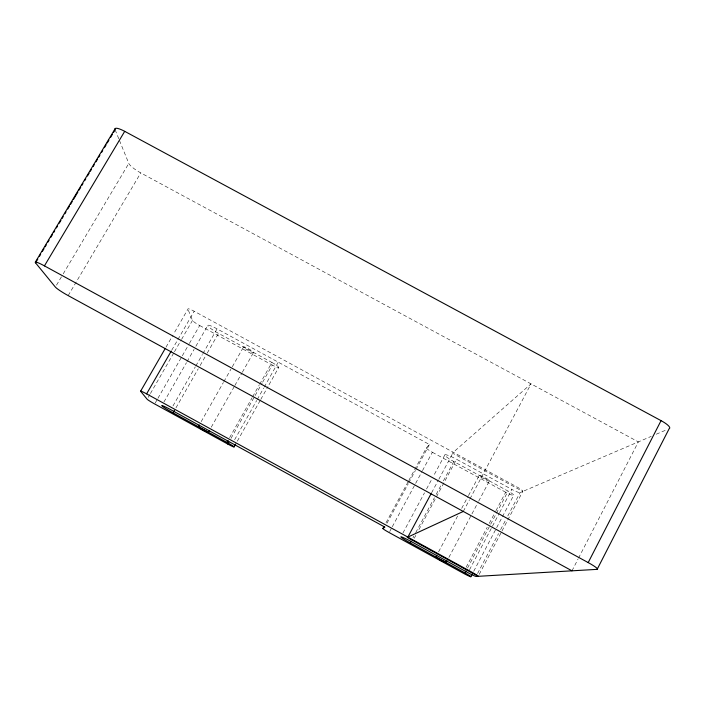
<?xml version="1.0" encoding="UTF-8"?>
<svg xmlns="http://www.w3.org/2000/svg" width="705" height="705" viewBox="0 0 705 705"><rect width="100%" height="100%" fill="white"/><g stroke="black" fill="none" stroke-linecap="round" stroke-linejoin="round"><path stroke-width="0.53" stroke-dasharray="3.52 2.64" d="M571.984 570.821L578.021 559.1M578.523 558.122L638.36 441.894L140.762 172.91A12.364 2.591 31.7 0 1 128.795 163.428L119.268 139.96M473.716 571.279L502.004 517.496M502.436 516.677L513.654 495.359A7.746 1.057 27.8 0 0 508.102 491.112L453.782 461.519A11.703 1.639 28.1 0 1 444.899 454.813L433.681 475.699M477.558 573.517L498.567 533.544M500.621 529.649L505.741 519.902M507.794 515.998L520.087 492.601L651.279 436.351M479.206 574.39L501.493 531.958M501.995 530.988L522.766 491.447A8.081 1.154 27.7 0 0 517.038 486.996L194.175 311.231A7.975 1.128 30 0 0 187.918 309.142L173.492 334.17M466.137 567.243L487.199 527.296M489.252 523.401L495.412 511.715M495.932 510.737L505.688 492.231A7.746 1.057 27.8 0 0 513.663 495.359M467.556 568.054L490.142 525.199M490.654 524.229L508.102 491.112M469.504 569.772L499.087 513.601M499.598 512.632L511.839 489.393A7.984 1.128 27.7 0 0 520.087 492.601M448.873 557.443L477.77 502.894M478.669 501.202L489.411 480.925A5.825 0.811 27.9 0 0 482.493 476.36A5.825 0.811 27.9 0 0 481.048 477.17A5.825 0.811 27.9 0 0 489.411 480.925M438.607 551.812L457.651 515.972M461.704 508.331L468.005 496.479M468.464 495.633L479.224 475.382M463.291 511.442L469.451 499.845M469.962 498.884L531.032 383.873L452.363 453.112L522.766 491.447M412.971 537.765L413.888 536.056M415.721 532.645L434.377 497.783M436.183 494.399L441.612 484.256M443.419 480.88L453.782 461.519M414.276 538.25L415.827 535.359M418.92 529.578L435.919 497.8M436.439 496.831L456.532 459.272L511.839 489.393M402.934 533.006L424.516 492.786M426.551 488.988L431.645 479.497M431.61 492.769L438.316 480.237M438.836 479.277L453.289 452.293M386.014 522.758L408.38 481.277M408.803 480.493L426.419 447.834L429.424 444.511L217.043 328.847A11.615 1.613 29.8 0 0 207.684 325.613L194.642 348.411M386.966 523.277L408.195 483.894M408.715 482.934L415.448 470.447M415.959 469.486L429.424 444.511M389.68 531.596L391.76 527.728M392.288 526.758L421.96 471.627M422.48 470.658L432.368 452.284A7.667 1.066 28.3 0 1 426.419 447.834M229.627 437.629L252.126 397.673M252.654 396.721L259.087 385.3M259.625 384.348L271.936 362.467L218.506 333.359A11.615 1.613 29.8 0 1 207.684 325.613M231.02 438.36L254.593 396.474M255.131 395.523L262.093 383.15M262.63 382.198L272.271 365.058A7.614 1.057 29.4 0 0 278.757 367.393L268.2 386.199M234.642 439.726L256.708 400.475M257.255 399.515L263.705 388.023M264.252 387.071L278.246 362.176M237.303 441.189L260.462 399.973M260.779 399.409L267.997 386.56M201.163 421.661L223.379 382.507M223.846 381.678L230.896 369.253M232.306 366.776L243.525 346.992M211.262 427.195L233.91 387.168M234.844 385.512L241.877 373.086M242.344 372.258L253.553 352.456M172.981 405.921L195.285 366.908M195.823 365.957L202.353 354.536M202.899 353.593L217.043 328.847M175.959 407.842L198.272 368.786M200.158 365.481L206.292 354.747M207.235 353.099L218.506 333.359M155.206 403.013L157.382 399.233M157.92 398.29L181.793 356.704M182.331 355.761L188.843 344.419M189.389 343.476L199.691 325.516A7.64 1.04 29.9 0 1 192.491 320.405L187.918 309.142M163.939 401.991L186.481 362.643M187.028 361.7L194.095 349.363M165.983 347.195L172.954 335.095M171.756 350.173L194.175 311.231M148.235 397.329L149.874 394.483M150.421 393.531L173.915 352.694M174.461 351.742L181.018 340.348M181.564 339.396L192.491 320.405M68.165 295.598L140.762 172.91M56.488 285.181L62.648 274.8M63.212 273.857L128.795 163.428M656.249 434.218L667.186 429.53M199.691 325.516L272.271 365.058M432.368 452.284L505.688 492.231M115.126 129.755L118.854 138.938M444.899 454.813A11.703 1.639 28.1 0 1 456.532 459.272M271.936 362.467A7.614 1.057 29.4 0 1 278.757 367.393M245.437 348.719A5.746 0.793 29.6 0 0 253.5 352.597A5.746 0.793 29.6 0 0 246.671 347.838A5.746 0.793 29.6 0 0 245.437 348.719"/><path stroke-width="1.06" d="M661.061 420.647A13.589 3.128 25.8 0 1 669.177 428.675L597.153 569.349A13.809 1.595 27.4 0 0 588.19 562.59L661.061 420.647L124.706 131.341A13.413 2.996 32.2 0 0 115.126 129.755M383.943 526.6L382.903 528.521A7.737 0.538 28.6 0 0 389.16 532.566L463.053 573.086A7.817 0.529 28.3 0 0 470.843 576.752L472.368 573.844M470.843 576.752A7.817 0.529 28.3 0 0 464.992 572.927L466.014 570.979M436.783 555.24C433.46 557.585 446.908 564.916 447.049 560.872M464.992 572.927L410.231 542.894L411.147 541.184M407.86 537.087L431.09 493.729M235.699 444.035L234.086 446.917A7.685 0.529 29.1 0 0 226.948 442.387L228.023 440.484M165.076 348.772L140.595 391.231L147.142 399.233A7.711 0.52 29.4 0 0 154.668 403.956L227.803 444.071L228.878 442.167M209.359 430.543C209.279 434.835 195.972 427.098 199.259 425.009M226.948 442.387L173.095 412.857L174.523 410.345M140.595 391.231A8.055 0.564 29.4 0 1 146.605 393.866L171.209 351.125M37.806 259.07L35.55 262.85A13.624 1.525 30.5 0 1 44.433 265.873L124.706 131.341M35.365 262.084L115.25 128.513M39.498 256.241L40.626 254.355M42.318 251.526L44.01 248.689M45.138 246.803L46.274 244.917M47.966 242.079L49.094 240.194M50.786 237.365L52.478 234.536M53.606 232.641L54.734 230.755M56.426 227.926L57.563 226.041M59.255 223.203L60.947 220.374M62.075 218.488L63.203 216.594M64.895 213.765L66.023 211.879M67.715 209.05L69.416 206.213M70.544 204.327L72.236 201.498M73.364 199.612L77.876 192.06M79.004 190.165L80.705 187.336M81.833 185.45L82.961 183.564M84.653 180.727L85.781 178.841M87.473 176.012L89.165 173.174M90.293 171.289L91.421 169.403M93.122 166.574L94.25 164.679M95.942 161.85L97.634 159.022M98.762 157.136L99.89 155.241M101.582 152.412L102.71 150.526M104.41 147.697L106.103 144.86M107.231 142.974L108.922 140.145M110.614 137.308L112.306 134.479M113.434 132.593L114.562 130.707M198.316 426.684L208.433 432.271M382.903 528.521L384.895 527.12L170.804 409.728A11.729 0.811 29.3 0 0 161.78 405.719A11.729 0.811 29.3 0 0 173.095 412.857M435.84 556.985L446.177 562.572M463.291 511.442L407.199 537.395L478.193 576.32A8.16 0.582 28.3 0 0 472.13 572.328L146.605 393.866M597.153 569.349L476.025 576.443A8.063 0.564 28.3 0 1 467.979 572.68L412.222 542.101A11.809 0.828 28.5 0 0 400.889 536.831A11.809 0.828 28.5 0 0 410.231 542.894M44.433 265.873L588.19 562.59M571.984 570.821L68.165 295.598A12.54 1.313 30.3 0 1 55.36 287.067L35.55 262.85M234.086 446.908A7.685 0.529 29.1 0 1 227.803 444.071"/></g></svg>
